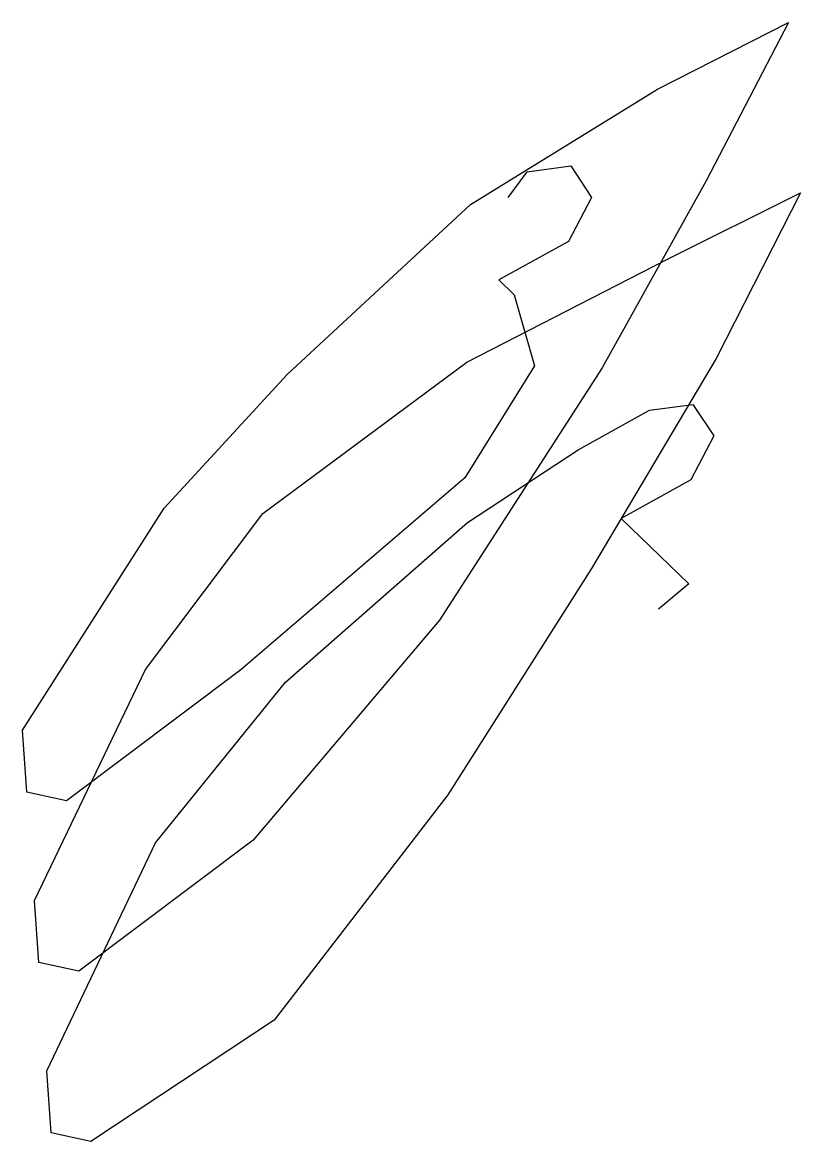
# Model space of a CAD drawing. Header units: millimetres. Extents: x 2615.035 to 2615.488, y 1568.937 to 1569.588.
import ezdxf

# ---------------------------------------------------------------- set-up
doc = ezdxf.new("R2010")
doc.units = ezdxf.units.MM
doc.layers.add('Подписи', color=5, linetype='Continuous')

msp = doc.modelspace()

# ---------------------------------------------------------------- linework, layer by layer
at = {"layer": 'Подписи'}
for points in [[(2615.33327, 1569.38834), (2615.29272, 1569.32318), (2615.16261, 1569.21151), (2615.06118, 1569.1353), (2615.03804, 1569.14044), (2615.03547, 1569.1764), (2615.1179, 1569.30547), (2615.18974, 1569.3835), (2615.29619, 1569.48214), (2615.40492, 1569.54926), (2615.48103, 1569.58805), (2615.43318, 1569.49586), (2615.37268, 1569.38709), (2615.37268, 1569.38709)], [(2615.31797, 1569.48628), (2615.3291, 1569.50123), (2615.35443, 1569.50468), (2615.36651, 1569.48628), (2615.35317, 1569.4607), (2615.31257, 1569.43826), (2615.32153, 1569.42964), (2615.33327, 1569.38834), (2615.33327, 1569.38834)], [(2615.37268, 1569.38709), (2615.27816, 1569.24033), (2615.16969, 1569.11243), (2615.06826, 1569.03622), (2615.04513, 1569.04135), (2615.04255, 1569.07732), (2615.10715, 1569.21161), (2615.1754, 1569.30242), (2615.29395, 1569.39035), (2615.41033, 1569.45024), (2615.48811, 1569.48897), (2615.43909, 1569.39259), (2615.36639, 1569.27047), (2615.36639, 1569.27047)], [(2615.36639, 1569.27047), (2615.28302, 1569.13873), (2615.18182, 1569.00777), (2615.07534, 1568.93713), (2615.05221, 1568.94227), (2615.04964, 1568.97824), (2615.11284, 1569.11081), (2615.18854, 1569.20425), (2615.29438, 1569.29727), (2615.35874, 1569.33941), (2615.4002, 1569.36246), (2615.4002, 1569.36246)], [(2615.4002, 1569.36246), (2615.4002, 1569.36246), (2615.42552, 1569.36591), (2615.43761, 1569.34751), (2615.42427, 1569.32193), (2615.38367, 1569.29949), (2615.42317, 1569.26147), (2615.40538, 1569.24678), (2615.40538, 1569.24678)]]:
    msp.add_lwpolyline(points, dxfattribs=at)

doc.saveas('drawing.dxf')
